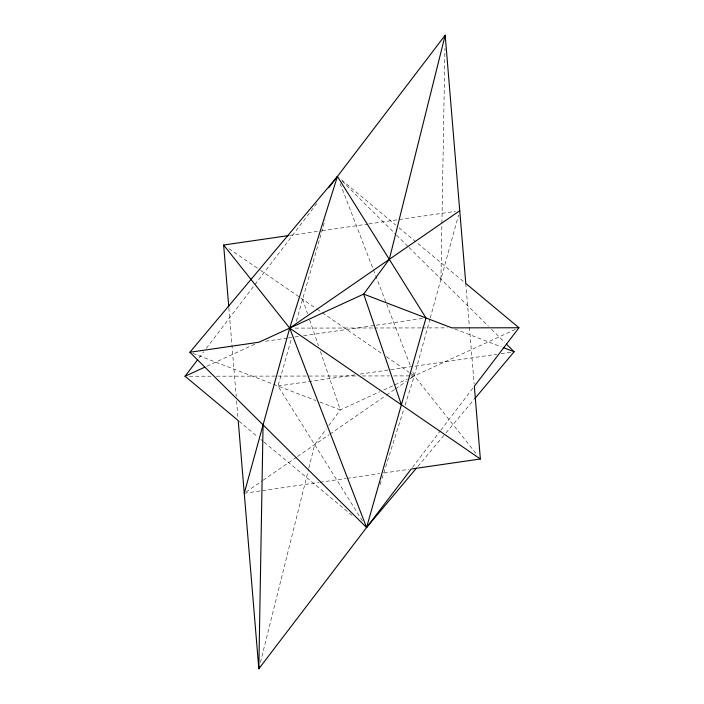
<?xml version="1.0" encoding="UTF-8"?>
<svg xmlns="http://www.w3.org/2000/svg" width="704" height="704" viewBox="0 0 704 704"><rect width="100%" height="100%" fill="white"/><g stroke="black" fill="none" stroke-linecap="round" stroke-linejoin="round"><path stroke-width="0.53" stroke-dasharray="3.52 2.64" d="M440.933 279.145L441.883 224.198M441.91 223.098L444.946 48.382M260.418 662.429L308.607 469.075M308.871 468.01L314.697 444.646L326.225 429.009M405.099 405.17L414.313 375.883L429.942 319.097M430.223 318.05L458.594 214.949M362.498 521.013L278.01 386.03L291.65 337.92M296.393 321.182L325.125 219.85M380.072 484.651L403.779 409.35M328.794 425.542L340.322 409.913L379.79 391.758M199.03 357.896L203.694 351.789M206.36 348.295L254.258 285.498M254.918 284.627L316.774 203.535M412.526 467.298L440.141 431.094M440.792 430.232L473.669 387.138M417.877 466.418L445.28 433.77M445.984 432.934L474.082 399.45M246.057 492.017L262.31 480.797M263.217 480.172L296.63 457.107M297.537 456.482L329.05 434.729M329.947 434.113L385.598 395.701M386.496 395.085L394.574 389.514M395.472 388.89L406.243 381.454M409.825 378.981L414.313 375.883L412.738 371.791M206.791 366.238L255.094 344.027M383.733 389.946L407.414 379.06M411.356 377.247L515.997 329.129M289.546 235.444L321.042 230.877M322.133 230.718L367.77 224.092M368.861 223.934L455.426 211.367M265.558 341.264L287.285 338.114M288.376 337.955L293.806 337.163M294.897 337.005L299.244 336.371M303.591 335.746L375.206 325.345M376.288 325.186L422.752 318.446M278.01 386.03L354.772 374.88M360.202 374.097L496.83 354.262M501.151 353.628L510.884 352.22M244.253 493.266L318.842 482.434M319.924 482.275L346.007 478.491M347.09 478.333L379.694 473.598M384.041 472.965L409.033 469.339M295.099 328.108L373.208 327.985M374.299 327.985L421.238 327.914M422.33 327.914L447.436 327.87M189.376 376.235L211.033 376.2M216.454 376.191L277.015 376.094M278.098 376.094L356.91 375.971M362.331 375.962L389.409 375.918M393.738 375.91L409.983 375.892M411.066 375.883L414.313 375.883L476.265 453.816M454.846 329.032L501.213 346.799M192.852 353.39L315.806 400.514M319.889 402.081L340.322 409.913L320.241 350.944M229.02 248.714L259.538 269.658M260.436 270.274L299.922 297.378M300.819 297.994L316.131 308.493M317.029 309.118L321.534 312.206M322.432 312.822L382.791 354.244M386.39 356.717L408.91 372.17M409.816 372.794L414.313 375.883M341.642 179.978L395.666 224.998M399.045 227.814L464.939 282.744M239.043 421.247L257.426 436.568M260.77 439.358L263.278 441.443M264.114 442.138L353.918 516.982M342.091 181.095L395.789 234.362M396.572 235.136L408.241 246.717M409.024 247.491L488.426 326.26M491.542 329.349L504.777 342.478M340.182 183.621L386.32 303.274M386.716 304.295L410.766 366.678M302.614 299.226L307.551 313.702M309.663 319.915L318.472 345.77M465.784 283.448L469.33 326.11M469.418 327.202L474.144 384.085M228.862 307.956L236.21 396.484M236.579 400.866L238.031 418.37"/><path stroke-width="1.06" d="M263.067 424.855L258.826 668.8L411.206 469.022L480.366 458.982L474.329 386.276L518.962 327.765L465.784 283.448L445.174 35.2L328.759 187.818M445.139 37.4L445.174 35.2L389.303 259.354L363.678 294.087L259.037 342.214L189.878 352.255L366.573 527.534L416.469 468.098M259.354 666.679L258.826 668.8L238.216 420.552L185.038 376.235L197.701 359.647M244.253 493.266L289.687 328.117L337.427 176.466L425.99 317.97L366.573 527.534L289.687 328.117L223.634 245.018L288.473 235.602M189.878 352.255L337.427 176.466M474.786 398.614L514.122 351.745L506.334 344.027M459.747 210.734L289.687 328.117L480.366 458.982M185.038 376.235L204.811 367.145M518.962 327.765L451.81 327.862L363.678 294.087L401.386 404.774M503.202 347.565L514.122 351.745M223.634 245.018L228.774 306.874"/></g></svg>
